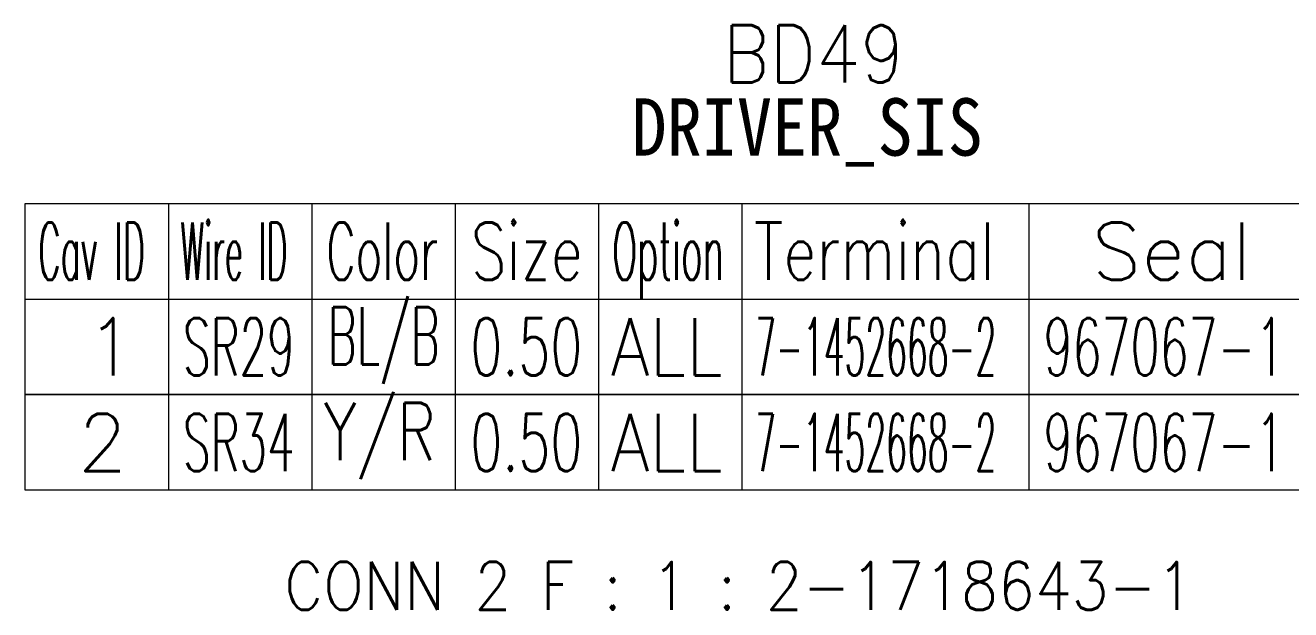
# Model space of a CAD drawing. Header units: inches. Extents: x 47316 to 59086, y 3141 to 11743.
# Drawn here: x 51617.3 to 51683.5, y 5738.8 to 5769.3 of the extents above; entities that cross this region are included whole.
import ezdxf

# ---------------------------------------------------------------- set-up
doc = ezdxf.new("R2010")
doc.units = ezdxf.units.IN
doc.header["$MEASUREMENT"] = 0
doc.styles.get("Standard").update_dxf_attribs({"font": ''})
doc.styles.get('Standard').set_extended_font_data('SimSun')

msp = doc.modelspace()

# ---------------------------------------------------------------- linework, layer by layer
at = {"color": 0, "linetype": 'Continuous', "lineweight": 15}
for p, q in [((51617.298, 5760.02), (51699.798, 5760.02)), ((51617.298, 5755.02), (51617.298, 5760.02)), ((51617.298, 5755.02), (51699.798, 5755.02))]:
    msp.add_line(p, q, dxfattribs=at)
at = {"color": 7, "linetype": 'Continuous', "lineweight": 15}
for p, q in [((51624.798, 5755.02), (51624.798, 5760.02)), ((51632.298, 5755.02), (51632.298, 5760.02)), ((51639.798, 5755.02), (51639.798, 5760.02)), ((51647.298, 5755.02), (51647.298, 5760.02)), ((51654.798, 5755.02), (51654.798, 5760.02)), ((51669.798, 5755.02), (51669.798, 5760.02))]:
    msp.add_line(p, q, dxfattribs=at)
at = {"color": 102, "linetype": 'Continuous', "lineweight": 15}
for p, q in [((51624.798, 5750.02), (51624.798, 5755.02)), ((51632.298, 5750.02), (51632.298, 5755.02)), ((51639.798, 5750.02), (51639.798, 5755.02)), ((51647.298, 5750.02), (51647.298, 5755.02)), ((51654.798, 5750.02), (51654.798, 5755.02)), ((51669.798, 5750.02), (51669.798, 5755.02)), ((51624.798, 5745.02), (51624.798, 5750.02)), ((51632.298, 5745.02), (51632.298, 5750.02)), ((51639.798, 5745.02), (51639.798, 5750.02)), ((51647.298, 5745.02), (51647.298, 5750.02)), ((51654.798, 5745.02), (51654.798, 5750.02)), ((51669.798, 5745.02), (51669.798, 5750.02))]:
    msp.add_line(p, q, dxfattribs=at)
at = {"color": 0, "linetype": 'Continuous', "lineweight": 15}
for points in [[(51617.298, 5750.02), (51617.298, 5755.02), (51699.798, 5755.02), (51699.798, 5750.02)], [(51617.298, 5745.02), (51617.298, 5750.02), (51699.798, 5750.02), (51699.798, 5745.02)]]:
    msp.add_lwpolyline(points, close=True, dxfattribs=at)

# ---------------------------------------------------------------- texts
at = {"color": 6, "linetype": 'Continuous', "lineweight": 20, "char_height": 3, "attachment_point": 1}
for s, insert, width in [('\\Fromans.shx;\\W0.9000000000;\\T1.0000000000;\\o\\lBD49', (51653.791, 5769.337), 10.54286), ('\\f黑体|b0|i0|c1|p0;\\W0.9000000000;\\T1.0000000000;\\o\\lDRIVER_SIS', (51649.007, 5765.52), 19.41573)]:
    msp.add_mtext(s, dxfattribs=dict(at, insert=insert, width=width))
at = {"color": 7, "linetype": 'Continuous', "lineweight": 15, "char_height": 3, "attachment_point": 1}
for s, insert, width in [('\\Fromans.shx;\\W0.4026548673;\\T1.0000000000;\\o\\lWire ID', (51625.413, 5759.02), 6.5), ('\\Fromans.shx;\\W0.7222222222;\\T1.0000000000;\\o\\lSize', (51640.608, 5759.02), 6.5), ('\\Fromans.shx;\\W0.4595959596;\\T1.0000000000;\\o\\lOption', (51647.995, 5759.02), 6.5), ('\\Fromans.shx;\\W0.7480916031;\\T1.0000000000;\\o\\lTerminal', (51655.405, 5759.02), 14), ('\\Fromans.shx;\\W0.4292452830;\\T1.0000000000;\\o\\lCav ID', (51617.982, 5759.02), 6.5), ('\\Fromans.shx;\\W0.5687500000;\\T1.0000000000;\\o\\lColor', (51633.042, 5759.02), 6.5), ('\\Fromans.shx;\\W1.0000000000;\\T1.0000000000;\\o\\lSeal', (51673.084, 5759.02), 9.28571), ('\\Fromans.shx;\\W1.0000000000;\\T1.0000000000;\\o\\l1', (51620.477, 5754.02), 2.85714), ('\\Fromans.shx;\\W1.0000000000;\\T1.0000000000;\\o\\l2', (51620.048, 5749.02), 2.85714)]:
    msp.add_mtext(s, dxfattribs=dict(at, insert=insert, width=width))
at = {"color": 140, "linetype": 'Continuous', "lineweight": 15, "char_height": 3, "attachment_point": 1}
for s, insert, width in [('\\Fromans.shx;\\W0.5617283951;\\T1.0000000000;\\o\\lBL/B', (51633.119, 5754.591), 6.5), ('\\Fromans.shx;\\W0.8750000000;\\T1.0000000000;\\o\\lALL', (51647.923, 5754.02), 6.5), ('\\Fromans.shx;\\W0.5903614458;\\T1.0000000000;\\o\\l967067-1', (51670.551, 5754.02), 14), ('\\Fromans.shx;\\W0.7459016393;\\T1.0000000000;\\o\\lY/R', (51632.905, 5749.591), 6.5), ('\\Fromans.shx;\\W0.8750000000;\\T1.0000000000;\\o\\lALL', (51647.923, 5749.02), 6.5), ('\\Fromans.shx;\\W0.5903614458;\\T1.0000000000;\\o\\l967067-1', (51670.551, 5749.02), 14)]:
    msp.add_mtext(s, dxfattribs=dict(at, insert=insert, width=width))
at = {"color": 21, "linetype": 'Continuous', "lineweight": 15, "char_height": 3, "attachment_point": 1}
for s, insert, width in [('\\Fromans.shx;\\W0.5617283951;\\T1.0000000000;\\o\\lSR29', (51625.539, 5754.02), 6.5), ('\\Fromans.shx;\\W0.6500000000;\\T1.0000000000;\\o\\l0.50', (51640.577, 5754.02), 6.5), ('\\Fromans.shx;\\W0.4224137931;\\T1.0000000000;\\o\\l7-1452668-2', (51655.479, 5754.02), 14), ('\\Fromans.shx;\\W0.5617283951;\\T1.0000000000;\\o\\lSR34', (51625.539, 5749.02), 6.5), ('\\Fromans.shx;\\W0.6500000000;\\T1.0000000000;\\o\\l0.50', (51640.577, 5749.02), 6.5), ('\\Fromans.shx;\\W0.4224137931;\\T1.0000000000;\\o\\l7-1452668-2', (51655.479, 5749.02), 14)]:
    msp.add_mtext(s, dxfattribs=dict(at, insert=insert, width=width))
at = {"color": 42, "linetype": 'Continuous', "lineweight": 15, "insert": (51630.852, 5741.27), "char_height": 2.5, "width": 56.03571, "attachment_point": 1}
msp.add_mtext('\\Fromans.shx;\\W0.9000000000;\\T1.0000000000;\\o\\lCONN 2 F : 1 : 2-1718643-1', dxfattribs=at)

doc.saveas('drawing.dxf')
